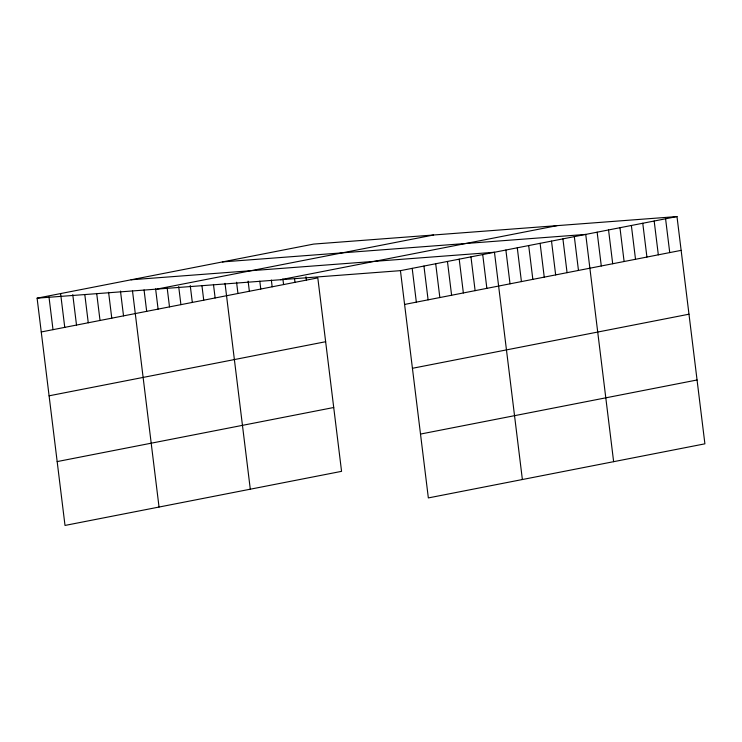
<?xml version="1.0" encoding="UTF-8"?>
<svg xmlns="http://www.w3.org/2000/svg" width="742" height="742" viewBox="0 0 742 742"><rect width="100%" height="100%" fill="white"/><g stroke="black" fill="none" stroke-linecap="round" stroke-linejoin="round"><path stroke-width="1.11" d="M41.246 331.962L317.808 277.879L341.561 471.346L65.008 525.438L37.1 298.173L313.653 244.081L676.992 216.562L704.9 443.827L428.347 497.919L400.439 270.654L676.992 216.562M156.998 289.083L433.56 235.001M280.541 279.734L557.094 225.642M404.585 304.443L681.147 250.36M49.093 395.811L325.645 341.719M412.431 368.292L688.984 314.2M57.162 461.589L333.724 407.506M420.501 434.07L697.063 379.987M222.396 261.926L585.735 234.416L613.634 461.682M131.13 279.78L494.469 252.261L522.377 479.527M37.1 298.173L400.439 270.654M665.583 218.797L669.738 252.586M654.175 221.023L658.33 254.821M642.767 223.259L646.922 257.047M631.368 225.485L635.514 259.283M619.96 227.72L624.105 261.509M608.551 229.946L612.697 263.744M597.143 232.181L601.289 265.979M574.327 236.642L578.472 270.44M562.918 238.878L567.064 272.666M551.51 241.104L555.656 274.902M540.102 243.339L544.248 277.128M528.694 245.565L532.839 279.363M517.285 247.8L521.431 281.589M505.877 250.026L510.023 283.824M482.717 254.562L486.863 288.35M470.957 256.862L475.112 290.651M459.205 259.153L463.36 292.951M447.454 261.453L451.6 295.251M435.702 263.753L439.848 297.551M423.942 266.053L428.097 299.851M412.19 268.354L416.345 302.142M305.982 276.729L306.4 280.105M294.574 278.955L294.991 282.34M282.887 278.936L283.583 284.566M271.34 280.04L272.175 286.802M259.802 281.144L260.767 289.028M248.116 281.125L249.358 291.263M236.568 282.229L237.95 293.489M225.021 283.333L250.295 489.201M213.473 284.436L215.134 297.959M201.926 285.54L203.725 300.185M190.24 285.522L192.317 302.421M178.701 286.625L180.909 304.647M167.154 287.729L169.501 306.882M155.607 288.833L158.092 309.108M144.059 289.937L146.684 311.343M132.512 291.04L159.038 507.046M120.482 291.087L123.524 315.869M108.592 292.265L111.773 318.17M96.701 293.433L100.022 320.47M84.811 294.602L88.261 322.77M72.772 294.648L76.509 325.07M60.603 293.572L64.758 327.361M48.991 296.995L53.007 329.661"/></g></svg>
